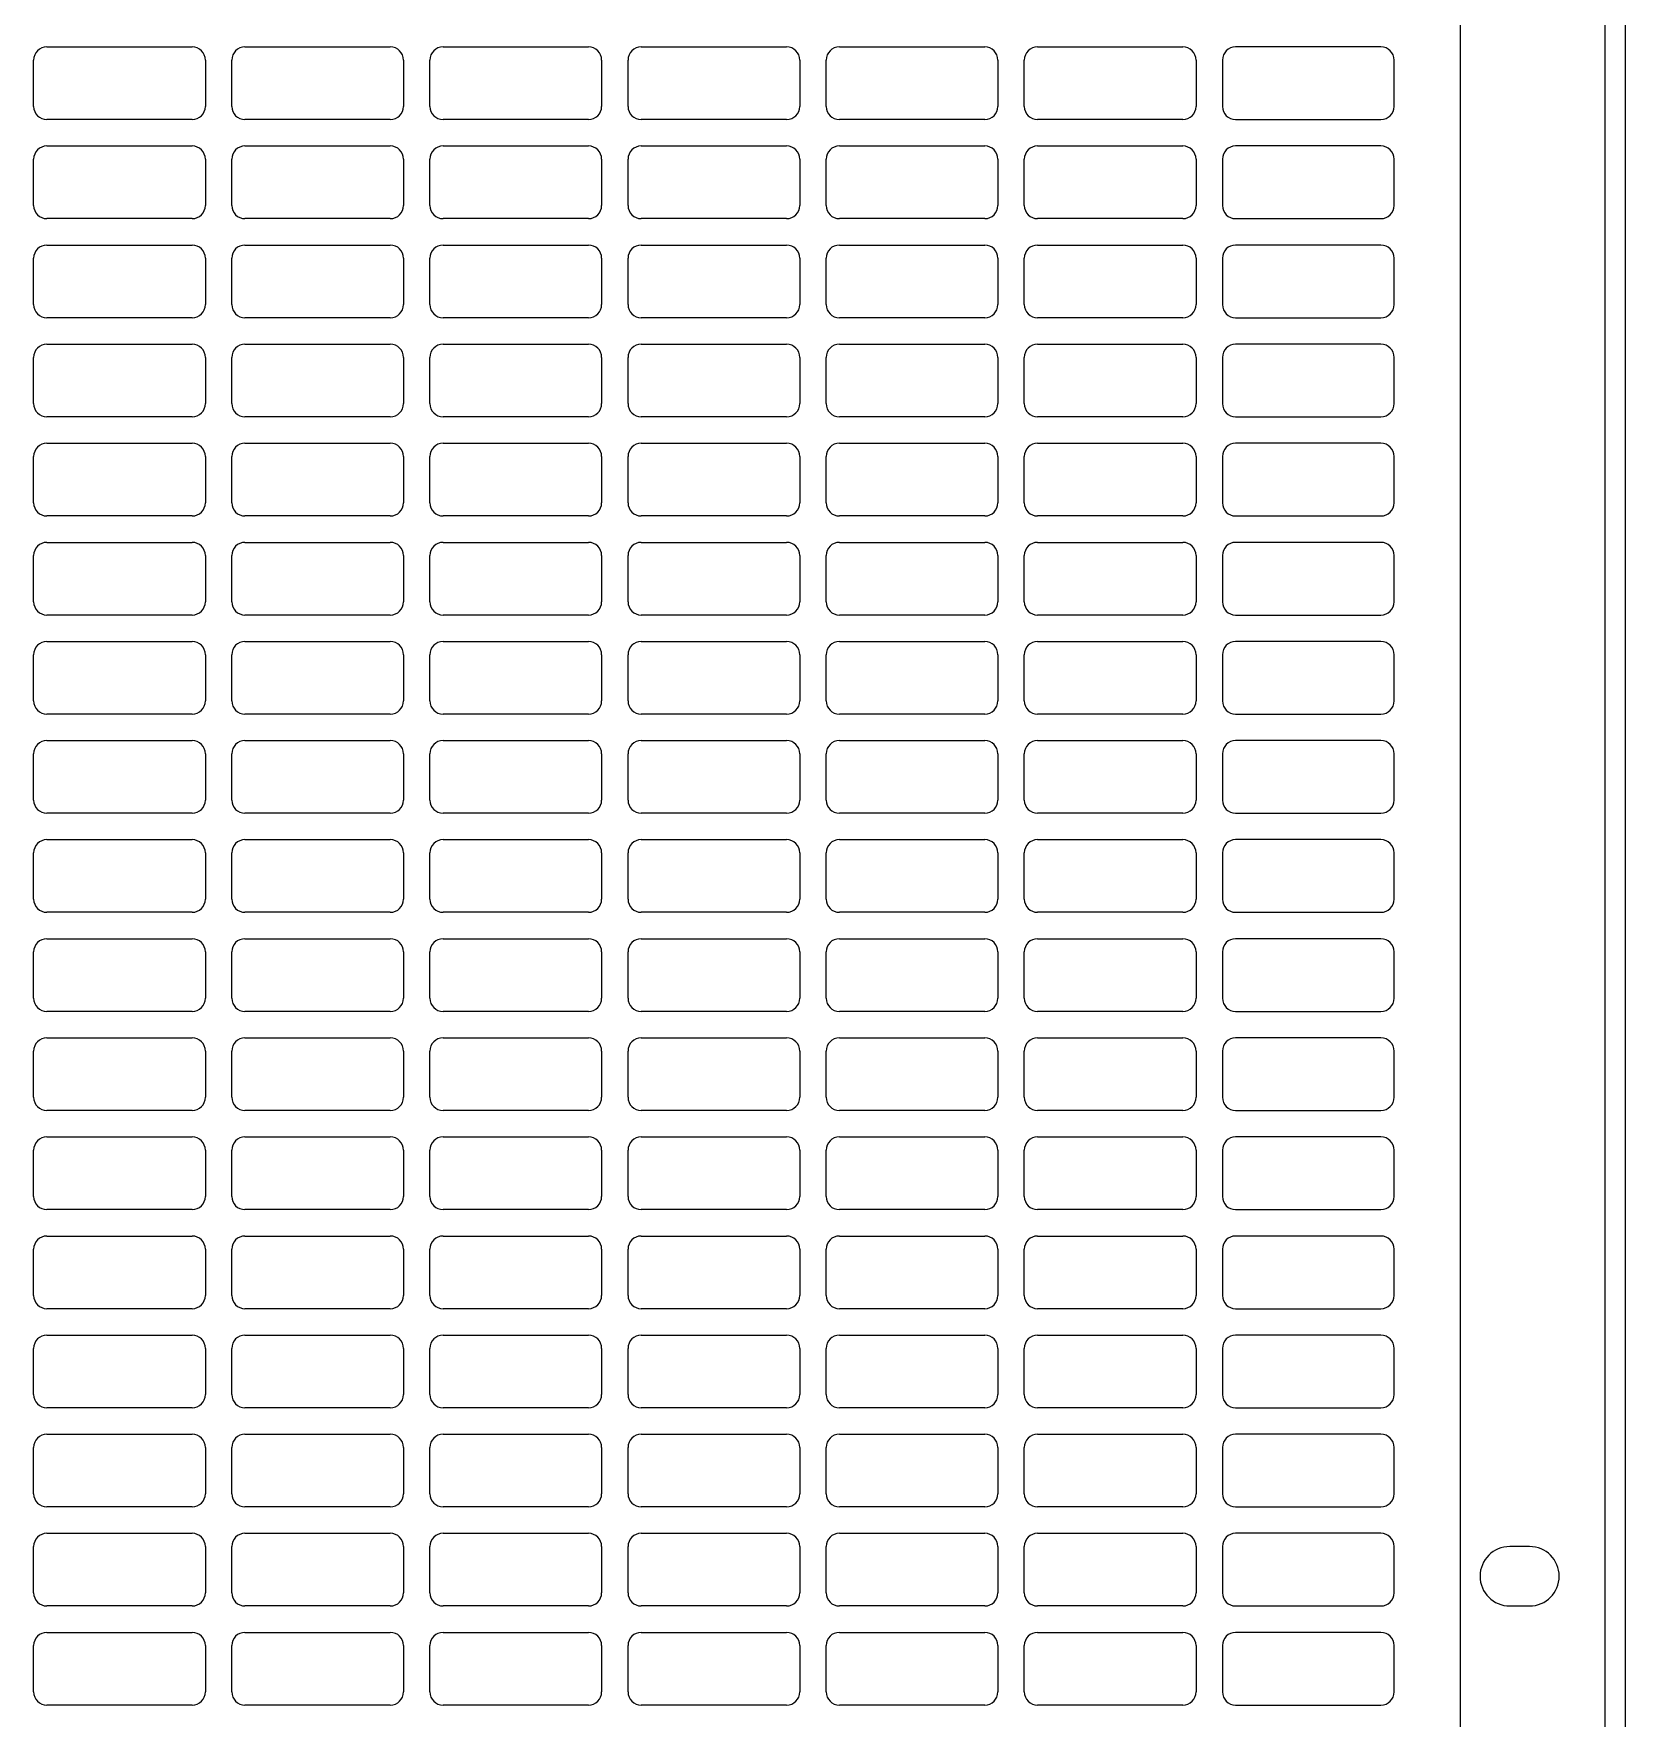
# Model space of a CAD drawing. Header units: millimetres. Extents: x -403 to 1106, y 650 to 1898.
# Drawn here: x 800.3 to 1041.3, y 1282.4 to 1537.4 of the extents above; entities that cross this region are included whole.
import ezdxf

# ---------------------------------------------------------------- set-up
doc = ezdxf.new("R2010")
doc.units = ezdxf.units.MM

msp = doc.modelspace()

# ---------------------------------------------------------------- linework, layer by layer
at = {"color": 7, "linetype": 'Continuous', "lineweight": 25}
for p, q in [((1041.31, 1745.36), (1041.31, 862.36)), ((1016.31, 1716.16), (1016.31, 862.36)), ((802.31, 1535.36), (824.31, 1535.36)), ((832.31, 1535.36), (854.31, 1535.36)), ((862.31, 1535.36), (884.31, 1535.36)), ((892.31, 1535.36), (914.31, 1535.36)), ((922.31, 1535.36), (944.31, 1535.36)), ((952.31, 1535.36), (974.31, 1535.36)), ((1004.31, 1535.36), (982.31, 1535.36)), ((800.31, 1526.36), (800.31, 1533.36)), ((826.31, 1533.36), (826.31, 1526.36)), ((830.31, 1526.36), (830.31, 1533.36)), ((856.31, 1533.36), (856.31, 1526.36)), ((860.31, 1526.36), (860.31, 1533.36)), ((886.31, 1533.36), (886.31, 1526.36)), ((890.31, 1526.36), (890.31, 1533.36)), ((916.31, 1533.36), (916.31, 1526.36)), ((920.31, 1526.36), (920.31, 1533.36)), ((946.31, 1533.36), (946.31, 1526.36)), ((950.31, 1526.36), (950.31, 1533.36)), ((976.31, 1533.36), (976.31, 1526.36)), ((980.31, 1533.36), (980.31, 1526.36)), ((1006.31, 1526.36), (1006.31, 1533.36)), ((824.31, 1524.36), (802.31, 1524.36)), ((854.31, 1524.36), (832.31, 1524.36)), ((884.31, 1524.36), (862.31, 1524.36)), ((914.31, 1524.36), (892.31, 1524.36)), ((944.31, 1524.36), (922.31, 1524.36)), ((974.31, 1524.36), (952.31, 1524.36)), ((982.31, 1524.36), (1004.31, 1524.36)), ((802.31, 1520.36), (824.31, 1520.36)), ((832.31, 1520.36), (854.31, 1520.36)), ((862.31, 1520.36), (884.31, 1520.36)), ((892.31, 1520.36), (914.31, 1520.36)), ((922.31, 1520.36), (944.31, 1520.36)), ((952.31, 1520.36), (974.31, 1520.36)), ((1004.31, 1520.36), (982.31, 1520.36)), ((800.31, 1511.36), (800.31, 1518.36)), ((826.31, 1518.36), (826.31, 1511.36)), ((830.31, 1511.36), (830.31, 1518.36)), ((856.31, 1518.36), (856.31, 1511.36)), ((860.31, 1511.36), (860.31, 1518.36)), ((886.31, 1518.36), (886.31, 1511.36)), ((890.31, 1511.36), (890.31, 1518.36)), ((916.31, 1518.36), (916.31, 1511.36)), ((920.31, 1511.36), (920.31, 1518.36)), ((946.31, 1518.36), (946.31, 1511.36)), ((950.31, 1511.36), (950.31, 1518.36)), ((976.31, 1518.36), (976.31, 1511.36)), ((980.31, 1518.36), (980.31, 1511.36)), ((1006.31, 1511.36), (1006.31, 1518.36)), ((824.31, 1509.36), (802.31, 1509.36)), ((854.31, 1509.36), (832.31, 1509.36)), ((884.31, 1509.36), (862.31, 1509.36)), ((914.31, 1509.36), (892.31, 1509.36)), ((944.31, 1509.36), (922.31, 1509.36)), ((974.31, 1509.36), (952.31, 1509.36)), ((982.31, 1509.36), (1004.31, 1509.36)), ((802.31, 1505.36), (824.31, 1505.36)), ((832.31, 1505.36), (854.31, 1505.36)), ((862.31, 1505.36), (884.31, 1505.36)), ((892.31, 1505.36), (914.31, 1505.36)), ((922.31, 1505.36), (944.31, 1505.36)), ((952.31, 1505.36), (974.31, 1505.36)), ((1004.31, 1505.36), (982.31, 1505.36)), ((800.31, 1496.36), (800.31, 1503.36)), ((826.31, 1503.36), (826.31, 1496.36)), ((830.31, 1496.36), (830.31, 1503.36)), ((856.31, 1503.36), (856.31, 1496.36)), ((860.31, 1496.36), (860.31, 1503.36)), ((886.31, 1503.36), (886.31, 1496.36)), ((890.31, 1496.36), (890.31, 1503.36)), ((916.31, 1503.36), (916.31, 1496.36)), ((920.31, 1496.36), (920.31, 1503.36)), ((946.31, 1503.36), (946.31, 1496.36)), ((950.31, 1496.36), (950.31, 1503.36)), ((976.31, 1503.36), (976.31, 1496.36)), ((980.31, 1503.36), (980.31, 1496.36)), ((1006.31, 1496.36), (1006.31, 1503.36)), ((824.31, 1494.36), (802.31, 1494.36)), ((854.31, 1494.36), (832.31, 1494.36)), ((884.31, 1494.36), (862.31, 1494.36)), ((914.31, 1494.36), (892.31, 1494.36)), ((944.31, 1494.36), (922.31, 1494.36)), ((974.31, 1494.36), (952.31, 1494.36)), ((982.31, 1494.36), (1004.31, 1494.36)), ((802.31, 1490.36), (824.31, 1490.36)), ((832.31, 1490.36), (854.31, 1490.36)), ((862.31, 1490.36), (884.31, 1490.36)), ((892.31, 1490.36), (914.31, 1490.36)), ((922.31, 1490.36), (944.31, 1490.36)), ((952.31, 1490.36), (974.31, 1490.36)), ((1004.31, 1490.36), (982.31, 1490.36)), ((800.31, 1481.36), (800.31, 1488.36)), ((826.31, 1488.36), (826.31, 1481.36)), ((830.31, 1481.36), (830.31, 1488.36)), ((856.31, 1488.36), (856.31, 1481.36)), ((860.31, 1481.36), (860.31, 1488.36)), ((886.31, 1488.36), (886.31, 1481.36)), ((890.31, 1481.36), (890.31, 1488.36)), ((916.31, 1488.36), (916.31, 1481.36)), ((920.31, 1481.36), (920.31, 1488.36)), ((946.31, 1488.36), (946.31, 1481.36)), ((950.31, 1481.36), (950.31, 1488.36)), ((976.31, 1488.36), (976.31, 1481.36)), ((980.31, 1488.36), (980.31, 1481.36)), ((1006.31, 1481.36), (1006.31, 1488.36)), ((824.31, 1479.36), (802.31, 1479.36)), ((854.31, 1479.36), (832.31, 1479.36)), ((884.31, 1479.36), (862.31, 1479.36)), ((914.31, 1479.36), (892.31, 1479.36)), ((944.31, 1479.36), (922.31, 1479.36)), ((974.31, 1479.36), (952.31, 1479.36)), ((982.31, 1479.36), (1004.31, 1479.36)), ((802.31, 1475.36), (824.31, 1475.36)), ((832.31, 1475.36), (854.31, 1475.36)), ((862.31, 1475.36), (884.31, 1475.36)), ((892.31, 1475.36), (914.31, 1475.36)), ((922.31, 1475.36), (944.31, 1475.36)), ((952.31, 1475.36), (974.31, 1475.36)), ((1004.31, 1475.36), (982.31, 1475.36)), ((800.31, 1466.36), (800.31, 1473.36)), ((826.31, 1473.36), (826.31, 1466.36)), ((830.31, 1466.36), (830.31, 1473.36)), ((856.31, 1473.36), (856.31, 1466.36)), ((860.31, 1466.36), (860.31, 1473.36)), ((886.31, 1473.36), (886.31, 1466.36)), ((890.31, 1466.36), (890.31, 1473.36)), ((916.31, 1473.36), (916.31, 1466.36)), ((920.31, 1466.36), (920.31, 1473.36)), ((946.31, 1473.36), (946.31, 1466.36)), ((950.31, 1466.36), (950.31, 1473.36)), ((976.31, 1473.36), (976.31, 1466.36)), ((980.31, 1473.36), (980.31, 1466.36)), ((1006.31, 1466.36), (1006.31, 1473.36)), ((824.31, 1464.36), (802.31, 1464.36)), ((854.31, 1464.36), (832.31, 1464.36)), ((884.31, 1464.36), (862.31, 1464.36)), ((914.31, 1464.36), (892.31, 1464.36)), ((944.31, 1464.36), (922.31, 1464.36)), ((974.31, 1464.36), (952.31, 1464.36)), ((982.31, 1464.36), (1004.31, 1464.36)), ((802.31, 1460.36), (824.31, 1460.36)), ((832.31, 1460.36), (854.31, 1460.36)), ((862.31, 1460.36), (884.31, 1460.36)), ((892.31, 1460.36), (914.31, 1460.36)), ((922.31, 1460.36), (944.31, 1460.36)), ((952.31, 1460.36), (974.31, 1460.36)), ((1004.31, 1460.36), (982.31, 1460.36)), ((800.31, 1451.36), (800.31, 1458.36)), ((826.31, 1458.36), (826.31, 1451.36)), ((830.31, 1451.36), (830.31, 1458.36)), ((856.31, 1458.36), (856.31, 1451.36)), ((860.31, 1451.36), (860.31, 1458.36)), ((886.31, 1458.36), (886.31, 1451.36)), ((890.31, 1451.36), (890.31, 1458.36)), ((916.31, 1458.36), (916.31, 1451.36)), ((920.31, 1451.36), (920.31, 1458.36)), ((946.31, 1458.36), (946.31, 1451.36)), ((950.31, 1451.36), (950.31, 1458.36)), ((976.31, 1458.36), (976.31, 1451.36)), ((980.31, 1458.36), (980.31, 1451.36)), ((1006.31, 1451.36), (1006.31, 1458.36)), ((824.31, 1449.36), (802.31, 1449.36)), ((854.31, 1449.36), (832.31, 1449.36)), ((884.31, 1449.36), (862.31, 1449.36)), ((914.31, 1449.36), (892.31, 1449.36)), ((944.31, 1449.36), (922.31, 1449.36)), ((974.31, 1449.36), (952.31, 1449.36)), ((982.31, 1449.36), (1004.31, 1449.36)), ((800.31, 1436.36), (800.31, 1443.36)), ((802.31, 1445.36), (824.31, 1445.36)), ((826.31, 1443.36), (826.31, 1436.36)), ((830.31, 1436.36), (830.31, 1443.36)), ((832.31, 1445.36), (854.31, 1445.36)), ((856.31, 1443.36), (856.31, 1436.36)), ((860.31, 1436.36), (860.31, 1443.36)), ((862.31, 1445.36), (884.31, 1445.36)), ((886.31, 1443.36), (886.31, 1436.36)), ((890.31, 1436.36), (890.31, 1443.36)), ((892.31, 1445.36), (914.31, 1445.36)), ((916.31, 1443.36), (916.31, 1436.36)), ((920.31, 1436.36), (920.31, 1443.36)), ((922.31, 1445.36), (944.31, 1445.36)), ((946.31, 1443.36), (946.31, 1436.36)), ((950.31, 1436.36), (950.31, 1443.36)), ((952.31, 1445.36), (974.31, 1445.36)), ((976.31, 1443.36), (976.31, 1436.36)), ((980.31, 1443.36), (980.31, 1436.36)), ((1004.31, 1445.36), (982.31, 1445.36)), ((1006.31, 1436.36), (1006.31, 1443.36)), ((824.31, 1434.36), (802.31, 1434.36)), ((854.31, 1434.36), (832.31, 1434.36)), ((884.31, 1434.36), (862.31, 1434.36)), ((914.31, 1434.36), (892.31, 1434.36)), ((944.31, 1434.36), (922.31, 1434.36)), ((974.31, 1434.36), (952.31, 1434.36)), ((982.31, 1434.36), (1004.31, 1434.36)), ((800.31, 1421.36), (800.31, 1428.36)), ((802.31, 1430.36), (824.31, 1430.36)), ((826.31, 1428.36), (826.31, 1421.36)), ((830.31, 1421.36), (830.31, 1428.36)), ((832.31, 1430.36), (854.31, 1430.36)), ((856.31, 1428.36), (856.31, 1421.36)), ((860.31, 1421.36), (860.31, 1428.36)), ((862.31, 1430.36), (884.31, 1430.36)), ((886.31, 1428.36), (886.31, 1421.36)), ((890.31, 1421.36), (890.31, 1428.36)), ((892.31, 1430.36), (914.31, 1430.36)), ((916.31, 1428.36), (916.31, 1421.36)), ((920.31, 1421.36), (920.31, 1428.36)), ((922.31, 1430.36), (944.31, 1430.36)), ((946.31, 1428.36), (946.31, 1421.36)), ((950.31, 1421.36), (950.31, 1428.36)), ((952.31, 1430.36), (974.31, 1430.36)), ((976.31, 1428.36), (976.31, 1421.36)), ((980.31, 1428.36), (980.31, 1421.36)), ((1004.31, 1430.36), (982.31, 1430.36)), ((1006.31, 1421.36), (1006.31, 1428.36)), ((824.31, 1419.36), (802.31, 1419.36)), ((854.31, 1419.36), (832.31, 1419.36)), ((884.31, 1419.36), (862.31, 1419.36)), ((914.31, 1419.36), (892.31, 1419.36)), ((944.31, 1419.36), (922.31, 1419.36)), ((974.31, 1419.36), (952.31, 1419.36)), ((982.31, 1419.36), (1004.31, 1419.36)), ((802.31, 1415.36), (824.31, 1415.36)), ((832.31, 1415.36), (854.31, 1415.36)), ((862.31, 1415.36), (884.31, 1415.36)), ((892.31, 1415.36), (914.31, 1415.36)), ((922.31, 1415.36), (944.31, 1415.36)), ((952.31, 1415.36), (974.31, 1415.36)), ((1004.31, 1415.36), (982.31, 1415.36)), ((800.31, 1406.36), (800.31, 1413.36)), ((826.31, 1413.36), (826.31, 1406.36)), ((830.31, 1406.36), (830.31, 1413.36)), ((856.31, 1413.36), (856.31, 1406.36)), ((860.31, 1406.36), (860.31, 1413.36)), ((886.31, 1413.36), (886.31, 1406.36)), ((890.31, 1406.36), (890.31, 1413.36)), ((916.31, 1413.36), (916.31, 1406.36)), ((920.31, 1406.36), (920.31, 1413.36)), ((946.31, 1413.36), (946.31, 1406.36)), ((950.31, 1406.36), (950.31, 1413.36)), ((976.31, 1413.36), (976.31, 1406.36)), ((980.31, 1413.36), (980.31, 1406.36)), ((1006.31, 1406.36), (1006.31, 1413.36)), ((824.31, 1404.36), (802.31, 1404.36)), ((854.31, 1404.36), (832.31, 1404.36)), ((884.31, 1404.36), (862.31, 1404.36)), ((914.31, 1404.36), (892.31, 1404.36)), ((944.31, 1404.36), (922.31, 1404.36)), ((974.31, 1404.36), (952.31, 1404.36)), ((982.31, 1404.36), (1004.31, 1404.36)), ((802.31, 1400.36), (824.31, 1400.36)), ((832.31, 1400.36), (854.31, 1400.36)), ((862.31, 1400.36), (884.31, 1400.36)), ((892.31, 1400.36), (914.31, 1400.36)), ((922.31, 1400.36), (944.31, 1400.36)), ((952.31, 1400.36), (974.31, 1400.36)), ((1004.31, 1400.36), (982.31, 1400.36)), ((800.31, 1391.36), (800.31, 1398.36)), ((826.31, 1398.36), (826.31, 1391.36)), ((830.31, 1391.36), (830.31, 1398.36)), ((856.31, 1398.36), (856.31, 1391.36)), ((860.31, 1391.36), (860.31, 1398.36)), ((886.31, 1398.36), (886.31, 1391.36)), ((890.31, 1391.36), (890.31, 1398.36)), ((916.31, 1398.36), (916.31, 1391.36)), ((920.31, 1391.36), (920.31, 1398.36)), ((946.31, 1398.36), (946.31, 1391.36)), ((950.31, 1391.36), (950.31, 1398.36)), ((976.31, 1398.36), (976.31, 1391.36)), ((980.31, 1398.36), (980.31, 1391.36)), ((1006.31, 1391.36), (1006.31, 1398.36)), ((824.31, 1389.36), (802.31, 1389.36)), ((854.31, 1389.36), (832.31, 1389.36)), ((884.31, 1389.36), (862.31, 1389.36)), ((914.31, 1389.36), (892.31, 1389.36)), ((944.31, 1389.36), (922.31, 1389.36)), ((974.31, 1389.36), (952.31, 1389.36)), ((982.31, 1389.36), (1004.31, 1389.36)), ((802.31, 1385.36), (824.31, 1385.36)), ((832.31, 1385.36), (854.31, 1385.36)), ((862.31, 1385.36), (884.31, 1385.36)), ((892.31, 1385.36), (914.31, 1385.36)), ((922.31, 1385.36), (944.31, 1385.36)), ((952.31, 1385.36), (974.31, 1385.36)), ((1004.31, 1385.36), (982.31, 1385.36)), ((800.31, 1376.36), (800.31, 1383.36)), ((826.31, 1383.36), (826.31, 1376.36)), ((830.31, 1376.36), (830.31, 1383.36)), ((856.31, 1383.36), (856.31, 1376.36)), ((860.31, 1376.36), (860.31, 1383.36)), ((886.31, 1383.36), (886.31, 1376.36)), ((890.31, 1376.36), (890.31, 1383.36)), ((916.31, 1383.36), (916.31, 1376.36)), ((920.31, 1376.36), (920.31, 1383.36)), ((946.31, 1383.36), (946.31, 1376.36)), ((950.31, 1376.36), (950.31, 1383.36)), ((976.31, 1383.36), (976.31, 1376.36)), ((980.31, 1383.36), (980.31, 1376.36)), ((1006.31, 1376.36), (1006.31, 1383.36)), ((824.31, 1374.36), (802.31, 1374.36)), ((854.31, 1374.36), (832.31, 1374.36)), ((884.31, 1374.36), (862.31, 1374.36)), ((914.31, 1374.36), (892.31, 1374.36)), ((944.31, 1374.36), (922.31, 1374.36)), ((974.31, 1374.36), (952.31, 1374.36)), ((982.31, 1374.36), (1004.31, 1374.36)), ((802.31, 1370.36), (824.31, 1370.36)), ((832.31, 1370.36), (854.31, 1370.36)), ((862.31, 1370.36), (884.31, 1370.36)), ((892.31, 1370.36), (914.31, 1370.36)), ((922.31, 1370.36), (944.31, 1370.36)), ((952.31, 1370.36), (974.31, 1370.36)), ((1004.31, 1370.36), (982.31, 1370.36)), ((800.31, 1361.36), (800.31, 1368.36)), ((826.31, 1368.36), (826.31, 1361.36)), ((830.31, 1361.36), (830.31, 1368.36)), ((856.31, 1368.36), (856.31, 1361.36)), ((860.31, 1361.36), (860.31, 1368.36)), ((886.31, 1368.36), (886.31, 1361.36)), ((890.31, 1361.36), (890.31, 1368.36)), ((916.31, 1368.36), (916.31, 1361.36)), ((920.31, 1361.36), (920.31, 1368.36)), ((946.31, 1368.36), (946.31, 1361.36)), ((950.31, 1361.36), (950.31, 1368.36)), ((976.31, 1368.36), (976.31, 1361.36)), ((980.31, 1368.36), (980.31, 1361.36)), ((1006.31, 1361.36), (1006.31, 1368.36)), ((824.31, 1359.36), (802.31, 1359.36)), ((854.31, 1359.36), (832.31, 1359.36)), ((884.31, 1359.36), (862.31, 1359.36)), ((914.31, 1359.36), (892.31, 1359.36)), ((944.31, 1359.36), (922.31, 1359.36)), ((974.31, 1359.36), (952.31, 1359.36)), ((982.31, 1359.36), (1004.31, 1359.36)), ((802.31, 1355.36), (824.31, 1355.36)), ((832.31, 1355.36), (854.31, 1355.36)), ((862.31, 1355.36), (884.31, 1355.36)), ((892.31, 1355.36), (914.31, 1355.36)), ((922.31, 1355.36), (944.31, 1355.36)), ((952.31, 1355.36), (974.31, 1355.36)), ((1004.31, 1355.36), (982.31, 1355.36)), ((800.31, 1346.36), (800.31, 1353.36)), ((826.31, 1353.36), (826.31, 1346.36)), ((830.31, 1346.36), (830.31, 1353.36)), ((856.31, 1353.36), (856.31, 1346.36)), ((860.31, 1346.36), (860.31, 1353.36)), ((886.31, 1353.36), (886.31, 1346.36)), ((890.31, 1346.36), (890.31, 1353.36)), ((916.31, 1353.36), (916.31, 1346.36)), ((920.31, 1346.36), (920.31, 1353.36)), ((946.31, 1353.36), (946.31, 1346.36)), ((950.31, 1346.36), (950.31, 1353.36)), ((976.31, 1353.36), (976.31, 1346.36)), ((980.31, 1353.36), (980.31, 1346.36)), ((1006.31, 1346.36), (1006.31, 1353.36)), ((824.31, 1344.36), (802.31, 1344.36)), ((854.31, 1344.36), (832.31, 1344.36)), ((884.31, 1344.36), (862.31, 1344.36)), ((914.31, 1344.36), (892.31, 1344.36)), ((944.31, 1344.36), (922.31, 1344.36)), ((974.31, 1344.36), (952.31, 1344.36)), ((982.31, 1344.36), (1004.31, 1344.36)), ((802.31, 1340.36), (824.31, 1340.36)), ((832.31, 1340.36), (854.31, 1340.36)), ((862.31, 1340.36), (884.31, 1340.36)), ((892.31, 1340.36), (914.31, 1340.36)), ((922.31, 1340.36), (944.31, 1340.36)), ((952.31, 1340.36), (974.31, 1340.36)), ((1004.31, 1340.36), (982.31, 1340.36)), ((800.31, 1331.36), (800.31, 1338.36)), ((826.31, 1338.36), (826.31, 1331.36)), ((830.31, 1331.36), (830.31, 1338.36)), ((856.31, 1338.36), (856.31, 1331.36)), ((860.31, 1331.36), (860.31, 1338.36)), ((886.31, 1338.36), (886.31, 1331.36)), ((890.31, 1331.36), (890.31, 1338.36)), ((916.31, 1338.36), (916.31, 1331.36)), ((920.31, 1331.36), (920.31, 1338.36)), ((946.31, 1338.36), (946.31, 1331.36)), ((950.31, 1331.36), (950.31, 1338.36)), ((976.31, 1338.36), (976.31, 1331.36)), ((980.31, 1338.36), (980.31, 1331.36)), ((1006.31, 1331.36), (1006.31, 1338.36)), ((824.31, 1329.36), (802.31, 1329.36)), ((854.31, 1329.36), (832.31, 1329.36)), ((884.31, 1329.36), (862.31, 1329.36)), ((914.31, 1329.36), (892.31, 1329.36)), ((944.31, 1329.36), (922.31, 1329.36)), ((974.31, 1329.36), (952.31, 1329.36)), ((982.31, 1329.36), (1004.31, 1329.36)), ((802.31, 1325.36), (824.31, 1325.36)), ((832.31, 1325.36), (854.31, 1325.36)), ((862.31, 1325.36), (884.31, 1325.36)), ((892.31, 1325.36), (914.31, 1325.36)), ((922.31, 1325.36), (944.31, 1325.36)), ((952.31, 1325.36), (974.31, 1325.36)), ((1004.31, 1325.36), (982.31, 1325.36)), ((800.31, 1316.36), (800.31, 1323.36)), ((826.31, 1323.36), (826.31, 1316.36)), ((830.31, 1316.36), (830.31, 1323.36)), ((856.31, 1323.36), (856.31, 1316.36)), ((860.31, 1316.36), (860.31, 1323.36)), ((886.31, 1323.36), (886.31, 1316.36)), ((890.31, 1316.36), (890.31, 1323.36)), ((916.31, 1323.36), (916.31, 1316.36)), ((920.31, 1316.36), (920.31, 1323.36)), ((946.31, 1323.36), (946.31, 1316.36)), ((950.31, 1316.36), (950.31, 1323.36)), ((976.31, 1323.36), (976.31, 1316.36)), ((980.31, 1323.36), (980.31, 1316.36)), ((1006.31, 1316.36), (1006.31, 1323.36)), ((824.31, 1314.36), (802.31, 1314.36)), ((854.31, 1314.36), (832.31, 1314.36)), ((884.31, 1314.36), (862.31, 1314.36)), ((914.31, 1314.36), (892.31, 1314.36)), ((944.31, 1314.36), (922.31, 1314.36)), ((974.31, 1314.36), (952.31, 1314.36)), ((982.31, 1314.36), (1004.31, 1314.36)), ((800.31, 1301.36), (800.31, 1308.36)), ((802.31, 1310.36), (824.31, 1310.36)), ((826.31, 1308.36), (826.31, 1301.36)), ((830.31, 1301.36), (830.31, 1308.36)), ((832.31, 1310.36), (854.31, 1310.36)), ((856.31, 1308.36), (856.31, 1301.36)), ((860.31, 1301.36), (860.31, 1308.36)), ((862.31, 1310.36), (884.31, 1310.36)), ((886.31, 1308.36), (886.31, 1301.36)), ((890.31, 1301.36), (890.31, 1308.36)), ((892.31, 1310.36), (914.31, 1310.36)), ((916.31, 1308.36), (916.31, 1301.36)), ((920.31, 1301.36), (920.31, 1308.36)), ((922.31, 1310.36), (944.31, 1310.36)), ((946.31, 1308.36), (946.31, 1301.36)), ((950.31, 1301.36), (950.31, 1308.36)), ((952.31, 1310.36), (974.31, 1310.36)), ((976.31, 1308.36), (976.31, 1301.36)), ((980.31, 1308.36), (980.31, 1301.36)), ((1004.31, 1310.36), (982.31, 1310.36)), ((1006.31, 1301.36), (1006.31, 1308.36)), ((1026.81, 1308.36), (1023.81, 1308.36)), ((824.31, 1299.36), (802.31, 1299.36)), ((854.31, 1299.36), (832.31, 1299.36)), ((884.31, 1299.36), (862.31, 1299.36)), ((914.31, 1299.36), (892.31, 1299.36)), ((944.31, 1299.36), (922.31, 1299.36)), ((974.31, 1299.36), (952.31, 1299.36)), ((982.31, 1299.36), (1004.31, 1299.36)), ((1023.81, 1299.36), (1026.81, 1299.36)), ((800.31, 1286.36), (800.31, 1293.36)), ((802.31, 1295.36), (824.31, 1295.36)), ((826.31, 1293.36), (826.31, 1286.36)), ((830.31, 1286.36), (830.31, 1293.36)), ((832.31, 1295.36), (854.31, 1295.36)), ((856.31, 1293.36), (856.31, 1286.36)), ((860.31, 1286.36), (860.31, 1293.36)), ((862.31, 1295.36), (884.31, 1295.36)), ((886.31, 1293.36), (886.31, 1286.36)), ((890.31, 1286.36), (890.31, 1293.36)), ((892.31, 1295.36), (914.31, 1295.36)), ((916.31, 1293.36), (916.31, 1286.36)), ((920.31, 1286.36), (920.31, 1293.36)), ((922.31, 1295.36), (944.31, 1295.36)), ((946.31, 1293.36), (946.31, 1286.36)), ((950.31, 1286.36), (950.31, 1293.36)), ((952.31, 1295.36), (974.31, 1295.36)), ((976.31, 1293.36), (976.31, 1286.36)), ((980.31, 1293.36), (980.31, 1286.36)), ((1004.31, 1295.36), (982.31, 1295.36)), ((1006.31, 1286.36), (1006.31, 1293.36)), ((824.31, 1284.36), (802.31, 1284.36)), ((854.31, 1284.36), (832.31, 1284.36)), ((884.31, 1284.36), (862.31, 1284.36)), ((914.31, 1284.36), (892.31, 1284.36)), ((944.31, 1284.36), (922.31, 1284.36)), ((974.31, 1284.36), (952.31, 1284.36)), ((982.31, 1284.36), (1004.31, 1284.36))]:
    msp.add_line(p, q, dxfattribs=at)
at = {"color": 8, "linetype": 'Continuous', "lineweight": 18}
msp.add_line((1038.21, 1716.16), (1038.21, 862.36), dxfattribs=at)
at = {"color": 7, "linetype": 'Continuous', "lineweight": 25}
for centre, radius, start, end in [((802.31, 1533.36), 2, 90, 180), ((824.31, 1533.36), 2, 0, 90), ((832.31, 1533.36), 2, 90, 180), ((854.31, 1533.36), 2, 0, 90), ((862.31, 1533.36), 2, 90, 180), ((884.31, 1533.36), 2, 0, 90), ((892.31, 1533.36), 2, 90, 180), ((914.31, 1533.36), 2, 0, 90), ((922.31, 1533.36), 2, 90, 180), ((944.31, 1533.36), 2, 0, 90), ((952.31, 1533.36), 2, 90, 180), ((974.31, 1533.36), 2, 0, 90), ((982.31, 1533.36), 2, 90, 180), ((1004.31, 1533.36), 2, 0, 90), ((802.31, 1526.36), 2, 180, 270), ((824.31, 1526.36), 2, 270, 0), ((832.31, 1526.36), 2, 180, 270), ((854.31, 1526.36), 2, 270, 0), ((862.31, 1526.36), 2, 180, 270), ((884.31, 1526.36), 2, 270, 0), ((892.31, 1526.36), 2, 180, 270), ((914.31, 1526.36), 2, 270, 0), ((922.31, 1526.36), 2, 180, 270), ((944.31, 1526.36), 2, 270, 0), ((952.31, 1526.36), 2, 180, 270), ((974.31, 1526.36), 2, 270, 0), ((982.31, 1526.36), 2, 180, 270), ((1004.31, 1526.36), 2, 270, 0), ((802.31, 1518.36), 2, 90, 180), ((824.31, 1518.36), 2, 0, 90), ((832.31, 1518.36), 2, 90, 180), ((854.31, 1518.36), 2, 0, 90), ((862.31, 1518.36), 2, 90, 180), ((884.31, 1518.36), 2, 0, 90), ((892.31, 1518.36), 2, 90, 180), ((914.31, 1518.36), 2, 0, 90), ((922.31, 1518.36), 2, 90, 180), ((944.31, 1518.36), 2, 0, 90), ((952.31, 1518.36), 2, 90, 180), ((974.31, 1518.36), 2, 0, 90), ((982.31, 1518.36), 2, 90, 180), ((1004.31, 1518.36), 2, 0, 90), ((802.31, 1511.36), 2, 180, 270), ((824.31, 1511.36), 2, 270, 0), ((832.31, 1511.36), 2, 180, 270), ((854.31, 1511.36), 2, 270, 0), ((862.31, 1511.36), 2, 180, 270), ((884.31, 1511.36), 2, 270, 0), ((892.31, 1511.36), 2, 180, 270), ((914.31, 1511.36), 2, 270, 0), ((922.31, 1511.36), 2, 180, 270), ((944.31, 1511.36), 2, 270, 0), ((952.31, 1511.36), 2, 180, 270), ((974.31, 1511.36), 2, 270, 0), ((982.31, 1511.36), 2, 180, 270), ((1004.31, 1511.36), 2, 270, 0), ((802.31, 1503.36), 2, 90, 180), ((824.31, 1503.36), 2, 0, 90), ((832.31, 1503.36), 2, 90, 180), ((854.31, 1503.36), 2, 0, 90), ((862.31, 1503.36), 2, 90, 180), ((884.31, 1503.36), 2, 0, 90), ((892.31, 1503.36), 2, 90, 180), ((914.31, 1503.36), 2, 0, 90), ((922.31, 1503.36), 2, 90, 180), ((944.31, 1503.36), 2, 0, 90), ((952.31, 1503.36), 2, 90, 180), ((974.31, 1503.36), 2, 0, 90), ((982.31, 1503.36), 2, 90, 180), ((1004.31, 1503.36), 2, 0, 90), ((802.31, 1496.36), 2, 180, 270), ((824.31, 1496.36), 2, 270, 0), ((832.31, 1496.36), 2, 180, 270), ((854.31, 1496.36), 2, 270, 0), ((862.31, 1496.36), 2, 180, 270), ((884.31, 1496.36), 2, 270, 0), ((892.31, 1496.36), 2, 180, 270), ((914.31, 1496.36), 2, 270, 0), ((922.31, 1496.36), 2, 180, 270), ((944.31, 1496.36), 2, 270, 0), ((952.31, 1496.36), 2, 180, 270), ((974.31, 1496.36), 2, 270, 0), ((982.31, 1496.36), 2, 180, 270), ((1004.31, 1496.36), 2, 270, 0), ((802.31, 1488.36), 2, 90, 180), ((824.31, 1488.36), 2, 0, 90), ((832.31, 1488.36), 2, 90, 180), ((854.31, 1488.36), 2, 0, 90), ((862.31, 1488.36), 2, 90, 180), ((884.31, 1488.36), 2, 0, 90), ((892.31, 1488.36), 2, 90, 180), ((914.31, 1488.36), 2, 0, 90), ((922.31, 1488.36), 2, 90, 180), ((944.31, 1488.36), 2, 360, 90), ((952.31, 1488.36), 2, 90, 180), ((974.31, 1488.36), 2, 0, 90), ((982.31, 1488.36), 2, 90, 180), ((1004.31, 1488.36), 2, 0, 90), ((802.31, 1481.36), 2, 180, 270), ((824.31, 1481.36), 2, 270, 0), ((832.31, 1481.36), 2, 180, 270), ((854.31, 1481.36), 2, 270, 0), ((862.31, 1481.36), 2, 180, 270), ((884.31, 1481.36), 2, 270, 0), ((892.31, 1481.36), 2, 180, 270), ((914.31, 1481.36), 2, 270, 0), ((922.31, 1481.36), 2, 180, 270), ((944.31, 1481.36), 2, 270, 360), ((952.31, 1481.36), 2, 180, 270), ((974.31, 1481.36), 2, 270, 0), ((982.31, 1481.36), 2, 180, 270), ((1004.31, 1481.36), 2, 270, 0), ((802.31, 1473.36), 2, 90, 180), ((824.31, 1473.36), 2, 0, 90), ((832.31, 1473.36), 2, 90, 180), ((854.31, 1473.36), 2, 0, 90), ((862.31, 1473.36), 2, 90, 180), ((884.31, 1473.36), 2, 0, 90), ((892.31, 1473.36), 2, 90, 180), ((914.31, 1473.36), 2, 0, 90), ((922.31, 1473.36), 2, 90, 180), ((944.31, 1473.36), 2, 0, 90), ((952.31, 1473.36), 2, 90, 180), ((974.31, 1473.36), 2, 0, 90), ((982.31, 1473.36), 2, 90, 180), ((1004.31, 1473.36), 2, 0, 90), ((802.31, 1466.36), 2, 180, 270), ((824.31, 1466.36), 2, 270, 0), ((832.31, 1466.36), 2, 180, 270), ((854.31, 1466.36), 2, 270, 0), ((862.31, 1466.36), 2, 180, 270), ((884.31, 1466.36), 2, 270, 0), ((892.31, 1466.36), 2, 180, 270), ((914.31, 1466.36), 2, 270, 0), ((922.31, 1466.36), 2, 180, 270), ((944.31, 1466.36), 2, 270, 0), ((952.31, 1466.36), 2, 180, 270), ((974.31, 1466.36), 2, 270, 0), ((982.31, 1466.36), 2, 180, 270), ((1004.31, 1466.36), 2, 270, 0), ((802.31, 1458.36), 2, 90, 180), ((824.31, 1458.36), 2, 0, 90), ((832.31, 1458.36), 2, 90, 180), ((854.31, 1458.36), 2, 0, 90), ((862.31, 1458.36), 2, 90, 180), ((884.31, 1458.36), 2, 0, 90), ((892.31, 1458.36), 2, 90, 180), ((914.31, 1458.36), 2, 0, 90), ((922.31, 1458.36), 2, 90, 180), ((944.31, 1458.36), 2, 0, 90), ((952.31, 1458.36), 2, 90, 180), ((974.31, 1458.36), 2, 0, 90), ((982.31, 1458.36), 2, 90, 180), ((1004.31, 1458.36), 2, 0, 90), ((802.31, 1451.36), 2, 180, 270), ((824.31, 1451.36), 2, 270, 0), ((832.31, 1451.36), 2, 180, 270), ((854.31, 1451.36), 2, 270, 0), ((862.31, 1451.36), 2, 180, 270), ((884.31, 1451.36), 2, 270, 0), ((892.31, 1451.36), 2, 180, 270), ((914.31, 1451.36), 2, 270, 0), ((922.31, 1451.36), 2, 180, 270), ((944.31, 1451.36), 2, 270, 0), ((952.31, 1451.36), 2, 180, 270), ((974.31, 1451.36), 2, 270, 0), ((982.31, 1451.36), 2, 180, 270), ((1004.31, 1451.36), 2, 270, 0), ((802.31, 1443.36), 2, 90, 180), ((824.31, 1443.36), 2, 0, 90), ((832.31, 1443.36), 2, 90, 180), ((854.31, 1443.36), 2, 0, 90), ((862.31, 1443.36), 2, 90, 180), ((884.31, 1443.36), 2, 0, 90), ((892.31, 1443.36), 2, 90, 180), ((914.31, 1443.36), 2, 0, 90), ((922.31, 1443.36), 2, 90, 180), ((944.31, 1443.36), 2, 360, 90), ((952.31, 1443.36), 2, 90, 180), ((974.31, 1443.36), 2, 0, 90), ((982.31, 1443.36), 2, 90, 180), ((1004.31, 1443.36), 2, 0, 90), ((802.31, 1436.36), 2, 180, 270), ((824.31, 1436.36), 2, 270, 0), ((832.31, 1436.36), 2, 180, 270), ((854.31, 1436.36), 2, 270, 0), ((862.31, 1436.36), 2, 180, 270), ((884.31, 1436.36), 2, 270, 0), ((892.31, 1436.36), 2, 180, 270), ((914.31, 1436.36), 2, 270, 0), ((922.31, 1436.36), 2, 180, 270), ((944.31, 1436.36), 2, 270, 360), ((952.31, 1436.36), 2, 180, 270), ((974.31, 1436.36), 2, 270, 0), ((982.31, 1436.36), 2, 180, 270), ((1004.31, 1436.36), 2, 270, 0), ((802.31, 1428.36), 2, 90, 180), ((824.31, 1428.36), 2, 0, 90), ((832.31, 1428.36), 2, 90, 180), ((854.31, 1428.36), 2, 0, 90), ((862.31, 1428.36), 2, 90, 180), ((884.31, 1428.36), 2, 0, 90), ((892.31, 1428.36), 2, 90, 180), ((914.31, 1428.36), 2, 0, 90), ((922.31, 1428.36), 2, 90, 180), ((944.31, 1428.36), 2, 0, 90), ((952.31, 1428.36), 2, 90, 180), ((974.31, 1428.36), 2, 0, 90), ((982.31, 1428.36), 2, 90, 180), ((1004.31, 1428.36), 2, 0, 90), ((802.31, 1421.36), 2, 180, 270), ((824.31, 1421.36), 2, 270, 0), ((832.31, 1421.36), 2, 180, 270), ((854.31, 1421.36), 2, 270, 0), ((862.31, 1421.36), 2, 180, 270), ((884.31, 1421.36), 2, 270, 0), ((892.31, 1421.36), 2, 180, 270), ((914.31, 1421.36), 2, 270, 0), ((922.31, 1421.36), 2, 180, 270), ((944.31, 1421.36), 2, 270, 0), ((952.31, 1421.36), 2, 180, 270), ((974.31, 1421.36), 2, 270, 0), ((982.31, 1421.36), 2, 180, 270), ((1004.31, 1421.36), 2, 270, 0), ((802.31, 1413.36), 2, 90, 180), ((824.31, 1413.36), 2, 0, 90), ((832.31, 1413.36), 2, 90, 180), ((854.31, 1413.36), 2, 0, 90), ((862.31, 1413.36), 2, 90, 180), ((884.31, 1413.36), 2, 0, 90), ((892.31, 1413.36), 2, 90, 180), ((914.31, 1413.36), 2, 0, 90), ((922.31, 1413.36), 2, 90, 180), ((944.31, 1413.36), 2, 0, 90), ((952.31, 1413.36), 2, 90, 180), ((974.31, 1413.36), 2, 0, 90), ((982.31, 1413.36), 2, 90, 180), ((1004.31, 1413.36), 2, 0, 90), ((802.31, 1406.36), 2, 180, 270), ((824.31, 1406.36), 2, 270, 0), ((832.31, 1406.36), 2, 180, 270), ((854.31, 1406.36), 2, 270, 0), ((862.31, 1406.36), 2, 180, 270), ((884.31, 1406.36), 2, 270, 0), ((892.31, 1406.36), 2, 180, 270), ((914.31, 1406.36), 2, 270, 0), ((922.31, 1406.36), 2, 180, 270), ((944.31, 1406.36), 2, 270, 0), ((952.31, 1406.36), 2, 180, 270), ((974.31, 1406.36), 2, 270, 0), ((982.31, 1406.36), 2, 180, 270), ((1004.31, 1406.36), 2, 270, 0), ((802.31, 1398.36), 2, 90, 180), ((824.31, 1398.36), 2, 0, 90), ((832.31, 1398.36), 2, 90, 180), ((854.31, 1398.36), 2, 0, 90), ((862.31, 1398.36), 2, 90, 180), ((884.31, 1398.36), 2, 0, 90), ((892.31, 1398.36), 2, 90, 180), ((914.31, 1398.36), 2, 0, 90), ((922.31, 1398.36), 2, 90, 180), ((944.31, 1398.36), 2, 0, 90), ((952.31, 1398.36), 2, 90, 180), ((974.31, 1398.36), 2, 0, 90), ((982.31, 1398.36), 2, 90, 180), ((1004.31, 1398.36), 2, 0, 90), ((802.31, 1391.36), 2, 180, 270), ((824.31, 1391.36), 2, 270, 0), ((832.31, 1391.36), 2, 180, 270), ((854.31, 1391.36), 2, 270, 0), ((862.31, 1391.36), 2, 180, 270), ((884.31, 1391.36), 2, 270, 0), ((892.31, 1391.36), 2, 180, 270), ((914.31, 1391.36), 2, 270, 0), ((922.31, 1391.36), 2, 180, 270), ((944.31, 1391.36), 2, 270, 0), ((952.31, 1391.36), 2, 180, 270), ((974.31, 1391.36), 2, 270, 0), ((982.31, 1391.36), 2, 180, 270), ((1004.31, 1391.36), 2, 270, 0), ((802.31, 1383.36), 2, 90, 180), ((824.31, 1383.36), 2, 0, 90), ((832.31, 1383.36), 2, 90, 180), ((854.31, 1383.36), 2, 0, 90), ((862.31, 1383.36), 2, 90, 180), ((884.31, 1383.36), 2, 0, 90), ((892.31, 1383.36), 2, 90, 180), ((914.31, 1383.36), 2, 0, 90), ((922.31, 1383.36), 2, 90, 180), ((944.31, 1383.36), 2, 0, 90), ((952.31, 1383.36), 2, 90, 180), ((974.31, 1383.36), 2, 0, 90), ((982.31, 1383.36), 2, 90, 180), ((1004.31, 1383.36), 2, 0, 90), ((802.31, 1376.36), 2, 180, 270), ((824.31, 1376.36), 2, 270, 0), ((832.31, 1376.36), 2, 180, 270), ((854.31, 1376.36), 2, 270, 0), ((862.31, 1376.36), 2, 180, 270), ((884.31, 1376.36), 2, 270, 0), ((892.31, 1376.36), 2, 180, 270), ((914.31, 1376.36), 2, 270, 0), ((922.31, 1376.36), 2, 180, 270), ((944.31, 1376.36), 2, 270, 0), ((952.31, 1376.36), 2, 180, 270), ((974.31, 1376.36), 2, 270, 0), ((982.31, 1376.36), 2, 180, 270), ((1004.31, 1376.36), 2, 270, 0), ((802.31, 1368.36), 2, 90, 180), ((824.31, 1368.36), 2, 0, 90), ((832.31, 1368.36), 2, 90, 180), ((854.31, 1368.36), 2, 0, 90), ((862.31, 1368.36), 2, 90, 180), ((884.31, 1368.36), 2, 0, 90), ((892.31, 1368.36), 2, 90, 180), ((914.31, 1368.36), 2, 0, 90), ((922.31, 1368.36), 2, 90, 180), ((944.31, 1368.36), 2, 0, 90), ((952.31, 1368.36), 2, 90, 180), ((974.31, 1368.36), 2, 0, 90), ((982.31, 1368.36), 2, 90, 180), ((1004.31, 1368.36), 2, 0, 90), ((802.31, 1361.36), 2, 180, 270), ((824.31, 1361.36), 2, 270, 0), ((832.31, 1361.36), 2, 180, 270), ((854.31, 1361.36), 2, 270, 0), ((862.31, 1361.36), 2, 180, 270), ((884.31, 1361.36), 2, 270, 0), ((892.31, 1361.36), 2, 180, 270), ((914.31, 1361.36), 2, 270, 0), ((922.31, 1361.36), 2, 180, 270), ((944.31, 1361.36), 2, 270, 0), ((952.31, 1361.36), 2, 180, 270), ((974.31, 1361.36), 2, 270, 0), ((982.31, 1361.36), 2, 180, 270), ((1004.31, 1361.36), 2, 270, 0), ((802.31, 1353.36), 2, 90, 180), ((824.31, 1353.36), 2, 0, 90), ((832.31, 1353.36), 2, 90, 180), ((854.31, 1353.36), 2, 0, 90), ((862.31, 1353.36), 2, 90, 180), ((884.31, 1353.36), 2, 0, 90), ((892.31, 1353.36), 2, 90, 180), ((914.31, 1353.36), 2, 0, 90), ((922.31, 1353.36), 2, 90, 180), ((944.31, 1353.36), 2, 0, 90), ((952.31, 1353.36), 2, 90, 180), ((974.31, 1353.36), 2, 0, 90), ((982.31, 1353.36), 2, 90, 180), ((1004.31, 1353.36), 2, 0, 90), ((802.31, 1346.36), 2, 180, 270), ((824.31, 1346.36), 2, 270, 0), ((832.31, 1346.36), 2, 180, 270), ((854.31, 1346.36), 2, 270, 0), ((862.31, 1346.36), 2, 180, 270), ((884.31, 1346.36), 2, 270, 0), ((892.31, 1346.36), 2, 180, 270), ((914.31, 1346.36), 2, 270, 0), ((922.31, 1346.36), 2, 180, 270), ((944.31, 1346.36), 2, 270, 0), ((952.31, 1346.36), 2, 180, 270), ((974.31, 1346.36), 2, 270, 0), ((982.31, 1346.36), 2, 180, 270), ((1004.31, 1346.36), 2, 270, 0), ((802.31, 1338.36), 2, 90, 180), ((824.31, 1338.36), 2, 0, 90), ((832.31, 1338.36), 2, 90, 180), ((854.31, 1338.36), 2, 0, 90), ((862.31, 1338.36), 2, 90, 180), ((884.31, 1338.36), 2, 0, 90), ((892.31, 1338.36), 2, 90, 180), ((914.31, 1338.36), 2, 0, 90), ((922.31, 1338.36), 2, 90, 180), ((944.31, 1338.36), 2, 0, 90), ((952.31, 1338.36), 2, 90, 180), ((974.31, 1338.36), 2, 0, 90), ((982.31, 1338.36), 2, 90, 180), ((1004.31, 1338.36), 2, 0, 90), ((802.31, 1331.36), 2, 180, 270), ((824.31, 1331.36), 2, 270, 0), ((832.31, 1331.36), 2, 180, 270), ((854.31, 1331.36), 2, 270, 0), ((862.31, 1331.36), 2, 180, 270), ((884.31, 1331.36), 2, 270, 0), ((892.31, 1331.36), 2, 180, 270), ((914.31, 1331.36), 2, 270, 0), ((922.31, 1331.36), 2, 180, 270), ((944.31, 1331.36), 2, 270, 0), ((952.31, 1331.36), 2, 180, 270), ((974.31, 1331.36), 2, 270, 0), ((982.31, 1331.36), 2, 180, 270), ((1004.31, 1331.36), 2, 270, 0), ((802.31, 1323.36), 2, 90, 180), ((824.31, 1323.36), 2, 0, 90), ((832.31, 1323.36), 2, 90, 180), ((854.31, 1323.36), 2, 0, 90), ((862.31, 1323.36), 2, 90, 180), ((884.31, 1323.36), 2, 0, 90), ((892.31, 1323.36), 2, 90, 180), ((914.31, 1323.36), 2, 0, 90), ((922.31, 1323.36), 2, 90, 180), ((944.31, 1323.36), 2, 0, 90), ((952.31, 1323.36), 2, 90, 180), ((974.31, 1323.36), 2, 0, 90), ((982.31, 1323.36), 2, 90, 180), ((1004.31, 1323.36), 2, 0, 90), ((802.31, 1316.36), 2, 180, 270), ((824.31, 1316.36), 2, 270, 0), ((832.31, 1316.36), 2, 180, 270), ((854.31, 1316.36), 2, 270, 0), ((862.31, 1316.36), 2, 180, 270), ((884.31, 1316.36), 2, 270, 0), ((892.31, 1316.36), 2, 180, 270), ((914.31, 1316.36), 2, 270, 0), ((922.31, 1316.36), 2, 180, 270), ((944.31, 1316.36), 2, 270, 0), ((952.31, 1316.36), 2, 180, 270), ((974.31, 1316.36), 2, 270, 0), ((982.31, 1316.36), 2, 180, 270), ((1004.31, 1316.36), 2, 270, 0), ((802.31, 1308.36), 2, 90, 180), ((824.31, 1308.36), 2, 0, 90), ((832.31, 1308.36), 2, 90, 180), ((854.31, 1308.36), 2, 0, 90), ((862.31, 1308.36), 2, 90, 180), ((884.31, 1308.36), 2, 0, 90), ((892.31, 1308.36), 2, 90, 180), ((914.31, 1308.36), 2, 0, 90), ((922.31, 1308.36), 2, 90, 180), ((944.31, 1308.36), 2, 0, 90), ((952.31, 1308.36), 2, 90, 180), ((974.31, 1308.36), 2, 0, 90), ((982.31, 1308.36), 2, 90, 180), ((1004.31, 1308.36), 2, 0, 90), ((1023.81, 1303.86), 4.5, 90, 270), ((1026.81, 1303.86), 4.5, 270, 90), ((802.31, 1301.36), 2, 180, 270), ((824.31, 1301.36), 2, 270, 0), ((832.31, 1301.36), 2, 180, 270), ((854.31, 1301.36), 2, 270, 0), ((862.31, 1301.36), 2, 180, 270), ((884.31, 1301.36), 2, 270, 0), ((892.31, 1301.36), 2, 180, 270), ((914.31, 1301.36), 2, 270, 0), ((922.31, 1301.36), 2, 180, 270), ((944.31, 1301.36), 2, 270, 0), ((952.31, 1301.36), 2, 180, 270), ((974.31, 1301.36), 2, 270, 0), ((982.31, 1301.36), 2, 180, 270), ((1004.31, 1301.36), 2, 270, 0), ((802.31, 1293.36), 2, 90, 180), ((824.31, 1293.36), 2, 0, 90), ((832.31, 1293.36), 2, 90, 180), ((854.31, 1293.36), 2, 0, 90), ((862.31, 1293.36), 2, 90, 180), ((884.31, 1293.36), 2, 0, 90), ((892.31, 1293.36), 2, 90, 180), ((914.31, 1293.36), 2, 0, 90), ((922.31, 1293.36), 2, 90, 180), ((944.31, 1293.36), 2, 0, 90), ((952.31, 1293.36), 2, 90, 180), ((974.31, 1293.36), 2, 0, 90), ((982.31, 1293.36), 2, 90, 180), ((1004.31, 1293.36), 2, 0, 90), ((802.31, 1286.36), 2, 180, 270), ((824.31, 1286.36), 2, 270, 0), ((832.31, 1286.36), 2, 180, 270), ((854.31, 1286.36), 2, 270, 0), ((862.31, 1286.36), 2, 180, 270), ((884.31, 1286.36), 2, 270, 360), ((892.31, 1286.36), 2, 180, 270), ((914.31, 1286.36), 2, 270, 0), ((922.31, 1286.36), 2, 180, 270), ((944.31, 1286.36), 2, 270, 0), ((952.31, 1286.36), 2, 180, 270), ((974.31, 1286.36), 2, 270, 0), ((982.31, 1286.36), 2, 180, 270), ((1004.31, 1286.36), 2, 270, 0)]:
    msp.add_arc(centre, radius, start, end, dxfattribs=at)

doc.saveas('drawing.dxf')
